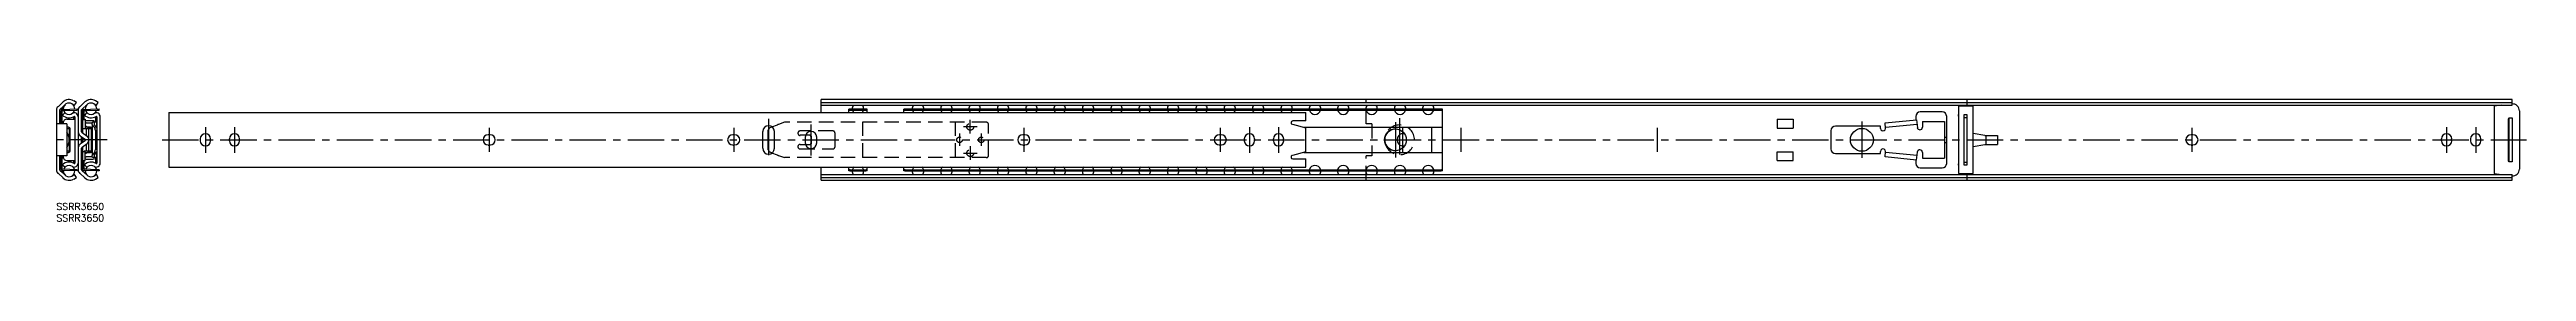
# Model space of a CAD drawing. Extents: x -3 to 1078, y -8 to 45.
import ezdxf

# ---------------------------------------------------------------- set-up
doc = ezdxf.new("R2010")
doc.units = 0
doc.header["$LTSCALE"] = 0.5
doc.linetypes.add('CENTER', pattern=[50.8, 31.75, -6.35, 6.35, -6.35])
doc.linetypes.add('DASHED', pattern=[19.05, 12.7, -6.35])
for name, color, linetype in [('MSM_CENTER', 1, 'CENTER'), ('MSM_CONTINUOUS', 7, 'CONTINUOUS'), ('MSM_DASHED', 4, 'DASHED'), ('MSM_PART_NUMBER', 7, 'CONTINUOUS')]:
    doc.layers.add(name, color=color, linetype=linetype)
doc.styles.get("Standard").update_dxf_attribs({"font": 'txt.shx', "height": 3, "bigfont": 'bigfont.shx'})

# ---------------------------------------------------------------- blocks, each defined once
blk = doc.blocks.new('*U3')
at = {"layer": 'MSM_PART_NUMBER'}
blk.add_text('SSRR3650', height=3, dxfattribs=at).set_placement((0, -3))
blk = doc.blocks.new('*U4')
at = {"layer": 'MSM_PART_NUMBER'}
blk.add_text('SSRR3650', height=3, dxfattribs=at).set_placement((0, -8))

msp = doc.modelspace()

# ---------------------------------------------------------------- linework, layer by layer
at = {"layer": 'MSM_CENTER'}
for p, q in [((65, 33.3), (65, 22)), ((77.7, 33.3), (77.7, 22)), ((188.8, 32.9), (188.8, 22.4)), ((295.5, 32.9), (295.5, 22.4)), ((310.7, 36.9), (310.7, 18.4)), ((329.2, 34.4), (329.2, 20.9)), ((401.7, 33.4), (395.7, 33.4)), ((398.7, 30.4), (398.7, 36.4)), ((422.1, 32.9), (422.1, 22.4)), ((507.8, 32.9), (507.8, 22.4)), ((520.5, 33.3), (520.5, 22)), ((533.2, 33.3), (533.2, 22)), ((584.2, 35.4), (584.2, 19.9)), ((586, 37.2), (586, 18.2)), ((587.3, 33.3), (587.3, 22)), ((600, 33.3), (600, 22)), ((612.7, 32.9), (612.7, 22.4)), ((698.4, 32.9), (698.4, 22.4)), ((787.7, 35.7), (787.7, 19.7)), ((931.7, 32.9), (931.7, 22.4)), ((1042.8, 33.3), (1042.8, 22)), ((1055.5, 33.3), (1055.5, 22)), ((22.1, 27.7), (-3, 27.7)), ((46.1, 27.7), (1077.6, 27.7)), ((394, 30.4), (394, 25)), ((395.7, 21.9), (401.7, 21.9)), ((398.7, 24.9), (398.7, 18.9)), ((403.5, 30.4), (403.5, 25))]:
    msp.add_line(p, q, dxfattribs=at)
at = {"layer": 'MSM_CONTINUOUS'}
for p, q in [((2.9, 44.3), (0.7, 42.2)), ((6.8, 43.5), (7.9, 42.8)), ((6.9, 43.4), (6.9, 43.4)), ((8.7, 44.1), (7.6, 44.8)), ((7.9, 42.8), (8.7, 44.1)), ((12.4, 44.3), (10.2, 42.2)), ((16.4, 43.5), (17.5, 42.8)), ((18.2, 44.1), (17.1, 44.8)), ((17.5, 42.8), (18.2, 44.1)), ((1071.4, 45.3), (333.7, 45.3)), ((333.7, 39.6), (333.7, 45.3)), ((333.7, 44.1), (1071.4, 44.1)), ((833.7, 42.4), (833.7, 45.3)), ((1071.4, 42.8), (1071.4, 45.3)), ((0, 40.8), (0, 14.5)), ((4.5, 34.7), (0, 34.7)), ((1.5, 34.7), (1.5, 40.8)), ((1.5, 37.4), (2, 37.4)), ((1.7, 41.1), (3.9, 43.1)), ((2, 40.3), (2, 34.7)), ((2.5, 41.9), (2.5, 41)), ((2.5, 34.7), (2.5, 40.3)), ((2.5, 35.7), (3.1, 35.7)), ((2.7, 41), (9, 41.2)), ((2.7, 40.5), (9.1, 40.7)), ((3.8, 39.6), (2.7, 38.5)), ((3.3, 42.4), (3, 42.4)), ((3, 35.2), (3, 34.7)), ((4.5, 36.7), (8, 36.7)), ((4.5, 34.7), (4.5, 20.7)), ((5.3, 33.2), (4.5, 33.2)), ((4.5, 32.7), (5.3, 32.7)), ((5.5, 32.5), (5.5, 22.9)), ((6, 22.9), (6, 32.5)), ((7.5, 43.1), (7.5, 42.9)), ((7.5, 39.7), (7.5, 39.4)), ((7.5, 37.8), (7.5, 36.7)), ((8, 37.8), (8, 17.5)), ((9.1, 40.7), (9, 41.2)), ((9.5, 40.8), (9.5, 14.5)), ((11, 31.2), (11, 40.8)), ((11.2, 41.1), (13.4, 43.1)), ((11.5, 41.4), (11.5, 41)), ((11.5, 30.5), (11.5, 40.3)), ((11.5, 36.7), (11.6, 36.7)), ((11.5, 36.6), (12.5, 36.6)), ((11.5, 32.7), (12.5, 32.7)), ((11.6, 40.3), (11.6, 36.6)), ((11.7, 41), (18, 41.2)), ((11.7, 40.5), (18.1, 40.7)), ((12.1, 36.6), (12.1, 40.3)), ((12.1, 36.7), (12.5, 36.7)), ((13.3, 39.6), (12.2, 38.5)), ((12.3, 40.5), (12.7, 40.5)), ((12.3, 32.7), (14.9, 32.7)), ((12.5, 36.7), (12.5, 32.7)), ((13, 33.7), (12.5, 33.7)), ((14.9, 33.2), (12.5, 33.2)), ((12.9, 42.4), (12.6, 42.4)), ((16.1, 36), (13, 36)), ((13, 35.2), (15.5, 35.2)), ((13, 33.7), (13, 33.2)), ((13, 32.7), (13, 29.5)), ((13.5, 33.2), (15.5, 33.2)), ((14, 32.6), (14, 28.5)), ((15.1, 32.5), (15.1, 22.9)), ((15.6, 34.4), (15.7, 35.4)), ((15.6, 34.4), (15.6, 20.9)), ((15.6, 34.4), (15.6, 34.4)), ((15.6, 34.3), (16.8, 32.9)), ((17.6, 35.4), (15.7, 35.4)), ((16.5, 35.4), (16.4, 34.3)), ((16.4, 34.3), (17.5, 32.9)), ((16.5, 35.4), (16.5, 35.9)), ((17, 39.7), (17, 39.4)), ((17, 37.8), (17, 35.4)), ((17.5, 40.6), (18.6, 40.7)), ((17.5, 36.4), (17.5, 35.4)), ((17.5, 35.4), (17.5, 33)), ((17.6, 37.8), (17.6, 17.5)), ((18.1, 40.7), (18, 41.2)), ((18, 41.1), (18.6, 41.2)), ((18.6, 40.7), (18.6, 41.2)), ((19.1, 17.5), (19.1, 37.8)), ((49.1, 39.6), (49.1, 15.7)), ((49.1, 39.6), (347.9, 39.6)), ((545.1, 39.5), (49.1, 39.5)), ((311.1, 32.9), (312.2, 33.4)), ((312.3, 33.3), (311.3, 32.9)), ((333.7, 42.8), (1071.4, 42.8)), ((345.7, 39.6), (345.7, 41.1)), ((346.2, 41.2), (353.2, 41.2)), ((346.2, 40.7), (353.2, 40.7)), ((351.5, 39.6), (374.1, 39.6)), ((353.7, 39.6), (353.7, 41.1)), ((369.7, 39.6), (369.7, 41.1)), ((370.2, 41.2), (604.2, 41.2)), ((370.2, 40.7), (604.2, 40.7)), ((377.7, 39.6), (386.5, 39.6)), ((390.1, 39.6), (398.8, 39.6)), ((402.4, 39.6), (411.2, 39.6)), ((414.8, 39.6), (423.6, 39.6)), ((427.2, 39.6), (435.9, 39.6)), ((439.5, 39.6), (448.3, 39.6)), ((451.9, 39.6), (460.7, 39.6)), ((464.3, 39.6), (473, 39.6)), ((476.6, 39.6), (485.4, 39.6)), ((489, 39.6), (497.8, 39.6)), ((501.4, 39.6), (510.1, 39.6)), ((513.7, 39.6), (522.5, 39.6)), ((526.1, 39.6), (534.9, 39.6)), ((538.5, 39.6), (545.1, 39.6)), ((539.3, 34.5), (545.1, 32.9)), ((545.1, 36), (539.4, 36)), ((544.2, 33.2), (604.7, 33.2)), ((545.1, 36), (545.1, 39.6)), ((545.1, 22.4), (545.1, 32.9)), ((604.7, 14.2), (604.7, 41.1)), ((750.7, 36.7), (757.7, 36.7)), ((750.7, 36.7), (750.7, 32.8)), ((750.7, 32.8), (757.7, 32.8)), ((757.7, 36.7), (757.7, 32.8)), ((795.8, 33.7), (776.2, 33.7)), ((795.8, 32.7), (795.8, 33.7)), ((797.8, 35.2), (811.6, 36.5)), ((798, 32.7), (797.8, 35.2)), ((798, 33.2), (811.8, 34.5)), ((811.2, 37.9), (811.2, 36.4)), ((811.6, 36.5), (811.9, 33)), ((822.7, 39.9), (813.2, 39.9)), ((814.1, 35.7), (823.7, 35.7)), ((814.1, 35.7), (814.1, 33.2)), ((823.7, 35.7), (823.7, 19.7)), ((824.7, 17.4), (824.7, 37.9)), ((836.2, 42.4), (829.8, 42.4)), ((829.8, 42.4), (829.8, 12.9)), ((833.7, 38.7), (832.2, 38.7)), ((832.2, 38.7), (832.2, 16.7)), ((832.2, 37.4), (833.7, 37.4)), ((833.7, 16.7), (833.7, 38.7)), ((836.2, 12.9), (836.2, 42.4)), ((1066.8, 42.8), (1063.6, 42.4)), ((1063.6, 42.4), (1063.6, 12.9)), ((1069.7, 36.9), (1069.7, 18.4)), ((1069.9, 36.9), (1069.7, 36.9)), ((1069.9, 37.3), (1069.9, 18)), ((1069.9, 37.3), (1071.4, 37.3)), ((1071.4, 37.3), (1071.4, 18)), ((1071.6, 36.9), (1071.4, 36.9)), ((1071.6, 18.4), (1071.6, 36.9)), ((1074.7, 14.9), (1074.7, 40.4)), ((5.3, 22.7), (4.5, 22.7)), ((4.5, 22.2), (5.3, 22.2)), ((10.4, 29.5), (12.6, 28)), ((12.6, 27.3), (10.4, 25.8)), ((11, 26.2), (11, 29.1)), ((11, 14.5), (11, 24.1)), ((13.4, 29.2), (11.3, 30.8)), ((11.3, 24.5), (13.4, 26.1)), ((11.5, 26.6), (11.5, 28.7)), ((11.5, 15), (11.5, 24.8)), ((11.5, 22.6), (12.5, 22.6)), ((14.9, 22.7), (12.3, 22.7)), ((12.5, 18.6), (12.5, 22.6)), ((12.5, 22.2), (14.9, 22.2)), ((13, 21.7), (12.5, 21.7)), ((13, 25.8), (13, 22.6)), ((13, 22.2), (13, 21.7)), ((15.5, 22.1), (13.5, 22.1)), ((14, 26.8), (14, 22.8)), ((16.8, 22.4), (15.6, 21)), ((17.5, 22.4), (16.4, 21)), ((17, 32), (17, 23.3)), ((17.5, 22.3), (17.5, 19.9)), ((62.7, 28.1), (62.7, 27.3)), ((67.2, 27.3), (67.2, 28.1)), ((75.4, 28.1), (75.4, 27.3)), ((79.9, 27.3), (79.9, 28.1)), ((189.2, 29.9), (188.4, 29.9)), ((188.4, 25.4), (189.2, 25.4)), ((295.9, 29.9), (295.1, 29.9)), ((295.1, 25.4), (295.9, 25.4)), ((308.1, 31.3), (308.1, 24)), ((310.5, 23.3), (310.5, 32)), ((310.7, 32), (310.7, 23.3)), ((312.2, 21.9), (311.1, 22.4)), ((311.3, 22.4), (312.3, 22)), ((313.3, 24), (313.3, 31.3)), ((326.7, 28.9), (326.7, 26.4)), ((328.9, 29.7), (326.8, 29.7)), ((326.8, 25.7), (328.9, 25.7)), ((329.2, 29.2), (329.2, 26.2)), ((329.4, 26.2), (329.4, 29.2)), ((331.7, 26.4), (331.7, 28.9)), ((422.5, 29.9), (421.7, 29.9)), ((421.7, 25.4), (422.5, 25.4)), ((508.2, 29.9), (507.4, 29.9)), ((507.4, 25.4), (508.2, 25.4)), ((518.2, 28.1), (518.2, 27.3)), ((522.8, 27.3), (522.8, 28.1)), ((530.9, 28.1), (530.9, 27.3)), ((535.4, 27.3), (535.4, 28.1)), ((545.1, 22.4), (539.3, 20.8)), ((544.2, 22.2), (604.7, 22.2)), ((585, 28.1), (585, 27.3)), ((750.7, 22.5), (757.7, 22.5)), ((750.7, 18.6), (750.7, 22.5)), ((757.7, 18.6), (757.7, 22.5)), ((774.2, 31.7), (774.2, 23.7)), ((776.2, 21.7), (795.8, 21.7)), ((795.8, 21.7), (795.8, 22.6)), ((797.8, 20.2), (798, 22.6)), ((811.8, 20.8), (798, 22.1)), ((811.6, 18.8), (811.9, 22.3)), ((814.1, 22.2), (814.1, 19.7)), ((823.7, 28.9), (824.7, 28.9)), ((823.7, 26.5), (824.7, 26.5)), ((841.4, 29.6), (836.2, 30.5)), ((836.2, 24.8), (841.4, 25.7)), ((841.4, 29.6), (846.8, 29.6)), ((841.4, 25.7), (846.8, 25.7)), ((841.8, 29.6), (841.8, 25.7)), ((846.8, 29.6), (846.8, 25.7)), ((932.1, 29.9), (931.3, 29.9)), ((931.3, 25.4), (932.1, 25.4)), ((1040.5, 28.1), (1040.5, 27.3)), ((1045, 27.3), (1045, 28.1)), ((1053.2, 28.1), (1053.2, 27.3)), ((1057.8, 27.3), (1057.8, 28.1)), ((4.5, 20.7), (0, 20.7)), ((0.7, 13.1), (2.9, 11)), ((1.5, 14.5), (1.5, 20.7)), ((1.5, 17.9), (2, 17.9)), ((3.9, 12.2), (1.7, 14.2)), ((2, 20.7), (2, 15)), ((2.5, 15), (2.5, 20.7)), ((3.1, 19.7), (2.5, 19.7)), ((2.5, 14.3), (2.5, 13.4)), ((2.7, 16.8), (3.8, 15.7)), ((9.1, 14.6), (2.7, 14.8)), ((9, 14.2), (2.7, 14.3)), ((3, 20.7), (3, 20.2)), ((3.3, 12.9), (3, 12.9)), ((4.5, 18.7), (8, 18.7)), ((7.9, 12.5), (6.8, 11.8)), ((6.9, 11.9), (6.9, 11.9)), ((7.5, 18.7), (7.5, 17.5)), ((7.5, 15.9), (7.5, 15.6)), ((7.5, 12.4), (7.5, 12.2)), ((7.6, 10.5), (8.7, 11.2)), ((8.7, 11.2), (7.9, 12.5)), ((9.1, 14.6), (9, 14.2)), ((10.2, 13.1), (12.4, 11)), ((13.4, 12.2), (11.2, 14.2)), ((11.5, 18.7), (12.5, 18.7)), ((11.5, 18.6), (11.6, 18.6)), ((11.5, 14.3), (11.5, 13.9)), ((11.6, 18.7), (11.6, 15)), ((18.1, 14.6), (11.7, 14.8)), ((18, 14.2), (11.7, 14.3)), ((12.1, 15), (12.1, 18.7)), ((12.1, 18.6), (12.5, 18.6)), ((12.2, 16.8), (13.3, 15.7)), ((12.7, 14.8), (12.3, 14.8)), ((12.9, 12.9), (12.6, 12.9)), ((15.5, 20.2), (13, 20.2)), ((13, 19.3), (16.1, 19.3)), ((15.7, 19.9), (15.6, 20.9)), ((15.6, 20.9), (15.6, 20.9)), ((17.6, 19.9), (15.7, 19.9)), ((16.4, 21), (16.5, 19.9)), ((17.5, 12.5), (16.4, 11.8)), ((16.5, 19.4), (16.5, 19.9)), ((17, 19.9), (17, 17.5)), ((17, 15.9), (17, 15.6)), ((17.1, 10.5), (18.2, 11.2)), ((17.5, 19.9), (17.5, 18.9)), ((18.6, 14.6), (17.5, 14.7)), ((18.2, 11.2), (17.5, 12.5)), ((18.1, 14.6), (18, 14.2)), ((18.6, 14.2), (18, 14.2)), ((18.6, 14.6), (18.6, 14.2)), ((49.1, 15.8), (545.1, 15.8)), ((49.1, 15.7), (347.9, 15.7)), ((333.7, 10), (333.7, 15.7)), ((333.7, 12.5), (1071.4, 12.5)), ((333.7, 11.2), (1071.4, 11.2)), ((345.7, 14.2), (345.7, 15.7)), ((346.2, 14.6), (353.2, 14.6)), ((346.2, 14.2), (353.2, 14.2)), ((351.5, 15.7), (374.1, 15.7)), ((353.7, 14.2), (353.7, 15.7)), ((369.7, 14.2), (369.7, 15.7)), ((370.2, 14.6), (604.2, 14.6)), ((370.2, 14.2), (604.2, 14.2)), ((377.7, 15.7), (386.5, 15.7)), ((390.1, 15.7), (398.8, 15.7)), ((402.4, 15.7), (411.2, 15.7)), ((414.8, 15.7), (423.6, 15.7)), ((427.2, 15.7), (435.9, 15.7)), ((439.5, 15.7), (448.3, 15.7)), ((451.9, 15.7), (460.7, 15.7)), ((464.3, 15.7), (473, 15.7)), ((476.6, 15.7), (485.4, 15.7)), ((489, 15.7), (497.8, 15.7)), ((501.4, 15.7), (510.1, 15.7)), ((513.7, 15.7), (522.5, 15.7)), ((526.1, 15.7), (534.9, 15.7)), ((538.5, 15.7), (545.1, 15.7)), ((539.4, 19.4), (545.1, 19.4)), ((545.1, 15.7), (545.1, 19.4)), ((750.7, 18.6), (757.7, 18.6)), ((811.6, 18.8), (797.8, 20.2)), ((811.2, 18.9), (811.2, 17.4)), ((813.2, 15.4), (822.7, 15.4)), ((814.1, 19.7), (823.7, 19.7)), ((829.8, 12.9), (836.2, 12.9)), ((832.2, 17.9), (833.7, 17.9)), ((832.2, 16.7), (833.7, 16.7)), ((833.7, 10), (833.7, 12.9)), ((1063.6, 12.9), (1066.8, 12.5)), ((1069.7, 18.4), (1069.9, 18.4)), ((1071.4, 18), (1069.9, 18)), ((1071.4, 18.4), (1071.6, 18.4)), ((1071.4, 10), (1071.4, 12.5)), ((333.7, 10), (1071.4, 10))]:
    msp.add_line(p, q, dxfattribs=at)
for centre, radius in [((787.7, 27.7), 5), ((584.2, 27.7), 4.75)]:
    msp.add_circle(centre, radius, dxfattribs=at)
for centre, radius, start, end in [((5.5, 41.3), 4, 59.9944, 132.3876), ((5.5, 41.3), 2.5, 356.1571, 185.8429), ((15.1, 41.3), 4, 59.9944, 132.3876), ((15.1, 41.3), 2.5, 356.3778, 185.6222), ((1071.6, 40.4), 3, 0, 94.7802), ((2, 40.8), 2, 132.3876, 180), ((2, 40.8), 0.5, 132.3876, 180), ((2.7, 40.3), 0.7, 91, 180), ((2.7, 40.3), 0.2, 91, 180), ((5.5, 41.3), 4, 223.95, 303.2038), ((4.5, 35.2), 1.5, 90, 180), ((5.5, 41.3), 2.5, 197.5244, 344.4756), ((5.3, 32.5), 0.7, 0, 90), ((5.3, 32.5), 0.2, 0, 90), ((7.8, 37.8), 1.7, 0, 123.2038), ((7, 36.4), 1, 14.4775, 60), ((7.8, 37.8), 0.2, 0, 123.2038), ((11.5, 40.8), 2, 132.3876, 180), ((11.5, 40.8), 0.5, 132.3876, 180), ((11.7, 40.3), 0.7, 91, 180), ((11.7, 40.3), 0.2, 91, 180), ((12.3, 40.3), 0.7, 167.7612, 180), ((12.3, 33.4), 0.7, 248.2132, 270), ((12.3, 40.3), 0.2, 91, 180), ((15.1, 41.3), 4, 223.95, 303.2038), ((13, 34), 2, 89.9997, 104.4507), ((13, 33.1), 2, 89.9997, 104.4507), ((15.1, 41.3), 2.5, 197.2951, 344.7049), ((13.5, 32.7), 0.501, 90, 97.0513), ((13.9, 32.6), 0.1, 0, 90), ((14.9, 32.5), 0.7, 360, 90), ((14.9, 32.5), 0.2, 0, 90), ((15.5, 51.3), 16.2, 269.9997, 270.3438), ((15.5, 49.4), 16.2, 270, 270.1294), ((15.8, 34.4), 0.181, 182.5499, 222.6659), ((16.1, 34), 2, 75.5493, 87.5283), ((16.4, 34.3), 0.0352, 178.496, 222.9813), ((17.4, 37.8), 1.7, 0, 123.2038), ((14.8, 32), 2.15, 359.0446, 24.8157), ((16.5, 36.4), 1, 0, 60), ((17.4, 37.8), 0.2, 0, 123.2038), ((17.1, 32.6), 0.51, 22.7743, 37.6576), ((310.7, 31.3), 2.57, 360, 180), ((311.5, 32), 1, 112.5274, 180.6224), ((311.7, 32), 1, 112.5274, 180.6224), ((346.5, 26.8), 14.3, 90.9987, 92.9983), ((346.5, 26.3), 14.3, 90.9986, 92.9984), ((349.7, 41.3), 2.5, 143.1005, 183.4398), ((349.7, 41.3), 2.5, 195.0683, 226.5273), ((349.7, 41.3), 2.5, 313.4727, 344.9317), ((349.7, 41.3), 2.5, 356.5602, 36.8995), ((353, 26.8), 14.3, 87.0017, 89.0013), ((353, 26.3), 14.3, 87.0016, 89.0014), ((370.5, 26.8), 14.3, 90.9987, 92.9983), ((370.5, 26.3), 14.3, 90.9986, 92.9984), ((375.9, 41.3), 2.5, 143.1005, 183.4398), ((375.9, 41.3), 2.5, 195.0683, 226.5273), ((375.9, 41.3), 2.5, 313.4727, 344.9317), ((375.9, 41.3), 2.5, 356.5602, 36.8995), ((388.3, 41.3), 2.5, 143.1005, 183.4398), ((388.3, 41.3), 2.5, 195.0683, 226.5273), ((388.3, 41.3), 2.5, 313.4727, 344.9317), ((388.3, 41.3), 2.5, 356.5602, 36.8995), ((400.6, 41.3), 2.5, 143.1005, 183.4398), ((400.6, 41.3), 2.5, 195.0683, 226.5273), ((400.6, 41.3), 2.5, 313.4727, 344.9317), ((400.6, 41.3), 2.5, 356.5602, 36.8995), ((413, 41.3), 2.5, 143.1005, 183.4398), ((413, 41.3), 2.5, 195.0683, 226.5273), ((413, 41.3), 2.5, 313.4727, 344.9317), ((413, 41.3), 2.5, 356.5602, 36.8995), ((425.4, 41.3), 2.5, 143.1005, 183.4398), ((425.4, 41.3), 2.5, 195.0683, 226.5273), ((425.4, 41.3), 2.5, 313.4727, 344.9317), ((425.4, 41.3), 2.5, 356.5602, 36.8995), ((437.7, 41.3), 2.5, 143.1005, 183.4398), ((437.7, 41.3), 2.5, 195.0683, 226.5273), ((437.7, 41.3), 2.5, 313.4727, 344.9317), ((437.7, 41.3), 2.5, 356.5602, 36.8995), ((450.1, 41.3), 2.5, 143.1005, 183.4398), ((450.1, 41.3), 2.5, 195.0683, 226.5273), ((450.1, 41.3), 2.5, 313.4727, 344.9317), ((450.1, 41.3), 2.5, 356.5602, 36.8995), ((462.5, 41.3), 2.5, 143.1005, 183.4398), ((462.5, 41.3), 2.5, 195.0683, 226.5273), ((462.5, 41.3), 2.5, 313.4727, 344.9317), ((462.5, 41.3), 2.5, 356.5602, 36.8995), ((474.8, 41.3), 2.5, 143.1005, 183.4398), ((474.8, 41.3), 2.5, 195.0683, 226.5273), ((474.8, 41.3), 2.5, 313.4727, 344.9317), ((474.8, 41.3), 2.5, 356.5602, 36.8995), ((487.2, 41.3), 2.5, 143.1005, 183.4398), ((487.2, 41.3), 2.5, 195.0683, 226.5273), ((487.2, 41.3), 2.5, 313.4727, 344.9317), ((487.2, 41.3), 2.5, 356.5602, 36.8995), ((499.6, 41.3), 2.5, 143.1005, 183.4398), ((499.6, 41.3), 2.5, 195.0683, 226.5273), ((499.6, 41.3), 2.5, 313.4727, 344.9317), ((499.6, 41.3), 2.5, 356.5602, 36.8995), ((511.9, 41.3), 2.5, 143.1005, 183.4398), ((511.9, 41.3), 2.5, 195.0683, 226.5273), ((511.9, 41.3), 2.5, 313.4727, 344.9317), ((511.9, 41.3), 2.5, 356.5602, 36.8995), ((524.3, 41.3), 2.5, 143.1005, 183.4398), ((524.3, 41.3), 2.5, 195.0683, 226.5273), ((524.3, 41.3), 2.5, 313.4727, 344.9317), ((524.3, 41.3), 2.5, 356.5602, 36.8995), ((536.7, 41.3), 2.5, 143.1005, 183.4398), ((536.7, 41.3), 2.5, 195.0683, 226.5273), ((536.7, 41.3), 2.5, 313.4727, 344.9317), ((536.7, 41.3), 2.5, 356.5602, 36.8995), ((539.4, 35.2), 0.75, 90, 254.912), ((549.1, 41.3), 2.5, 143.1005, 183.4398), ((549.1, 41.3), 2.5, 195.0683, 344.9317), ((549.1, 41.3), 2.5, 356.5602, 36.8995), ((561.4, 41.3), 2.5, 143.1005, 183.4398), ((561.4, 41.3), 2.5, 195.0683, 344.9317), ((561.4, 41.3), 2.5, 356.5602, 36.8995), ((573.8, 41.3), 2.5, 143.1005, 183.4398), ((573.8, 41.3), 2.5, 195.0683, 344.9317), ((573.8, 41.3), 2.5, 356.5602, 36.8995), ((586.2, 41.3), 2.5, 143.1005, 183.4398), ((586.2, 41.3), 2.5, 195.0683, 344.9317), ((586.2, 41.3), 2.5, 356.5602, 36.8995), ((598.5, 41.3), 2.5, 143.1005, 183.4398), ((598.5, 41.3), 2.5, 195.0683, 344.9317), ((598.5, 41.3), 2.5, 356.5602, 36.8995), ((604, 26.8), 14.3, 87.0017, 89.0013), ((604, 26.3), 14.3, 87.0016, 89.0014), ((776.2, 31.7), 2, 90, 180), ((796.9, 32.7), 1.12, 179.9964, 0.0135), ((813.2, 37.9), 2, 90, 180), ((813, 33.2), 1.11, 185.5, 360), ((822.7, 37.9), 2, 0, 90), ((830.7, 38.4), 1, 161.8051, 198.1949), ((-0.4, 27.7), 6, 325.5885, 34.4115), ((5.3, 22.9), 0.7, 270, 0), ((5.3, 22.9), 0.2, 270, 0), ((11.5, 31.2), 2, 180, 234.888), ((11.5, 24.1), 2, 125.112, 180), ((11.5, 31.2), 0.5, 180, 234.888), ((11.5, 24.1), 0.5, 125.112, 180), ((12.3, 22), 0.7, 90, 111.7868), ((12.3, 27.7), 0.426, 305.112, 54.888), ((12.3, 27.7), 1.93, 305.112, 54.888), ((13.5, 22.6), 0.501, 262.9487, 270), ((13.9, 22.8), 0.1, 270, 0), ((14.9, 22.9), 0.7, 270, 0), ((14.9, 22.9), 0.2, 270, 0), ((15.5, 5.9), 16.2, 89.8706, 90), ((14.8, 23.3), 2.15, 335.1843, 0.9554), ((17.1, 22.7), 0.51, 322.3424, 337.2257), ((65, 28.1), 2.25, 0, 180), ((65, 27.3), 2.25, 180, 0), ((77.7, 28.1), 2.25, 0, 180), ((77.7, 27.3), 2.25, 180, 0), ((188.4, 27.7), 2.25, 90, 270), ((189.2, 27.7), 2.25, 270, 90), ((295.1, 27.7), 2.25, 90, 270), ((295.9, 27.7), 2.25, 270, 90), ((310.7, 24), 2.57, 180, 0), ((311.5, 23.3), 1, 179.3776, 247.4726), ((311.7, 23.3), 1, 179.3776, 247.4726), ((329.2, 28.9), 2.5, 0, 180), ((329.2, 26.4), 2.5, 180, 0), ((328.7, 29.2), 0.49, 358.8618, 88.7717), ((328.7, 26.1), 0.49, 271.2283, 1.1382), ((328.9, 29.1), 0.516, 1.6143, 86.0192), ((328.9, 26.2), 0.516, 273.9808, 358.3857), ((421.7, 27.7), 2.25, 90, 270), ((422.5, 27.7), 2.25, 270, 90), ((507.4, 27.7), 2.25, 90, 270), ((508.2, 27.7), 2.25, 270, 90), ((520.5, 28.1), 2.25, 0, 180), ((520.5, 27.3), 2.25, 180, 0), ((533.2, 28.1), 2.25, 0, 180), ((533.2, 27.3), 2.25, 180, 0), ((586, 27.7), 6.5, 168.4664, 191.5336), ((584.3, 27.7), 4.75, 90.8513, 269.1487), ((587.3, 28.1), 2.25, 63.6611, 180), ((587.3, 27.3), 2.25, 180, 296.3389), ((776.2, 23.7), 2, 180, 270), ((796.9, 22.6), 1.12, 359.9865, 180.0036), ((813, 22.2), 1.11, 0, 174.5), ((931.3, 27.7), 2.25, 90, 270), ((932.1, 27.7), 2.25, 270, 90), ((1042.8, 28.1), 2.25, 0, 180), ((1042.8, 27.3), 2.25, 180, 0), ((1055.5, 28.1), 2.25, 0, 180), ((1055.5, 27.3), 2.25, 180, 0), ((2, 14.5), 2, 180, 227.6124), ((2, 14.5), 0.5, 180, 227.6124), ((2.7, 15), 0.7, 180, 269), ((2.7, 15), 0.2, 180, 269), ((5.5, 14), 4, 56.7962, 136.05), ((5.5, 14), 4, 227.6124, 300.0056), ((5.5, 14), 2.5, 174.1571, 3.8429), ((4.5, 20.2), 1.5, 180, 270), ((5.5, 14), 2.5, 15.5244, 162.4756), ((7.8, 17.5), 1.7, 236.7962, 0), ((7, 18.9), 1, 300, 345.5225), ((7.8, 17.5), 0.2, 236.7962, 0), ((11.5, 14.5), 2, 180, 227.6124), ((11.7, 15), 0.7, 180, 269), ((11.5, 14.5), 0.5, 180, 227.6124), ((11.7, 15), 0.2, 180, 269), ((12.3, 15), 0.7, 180, 192.2388), ((12.3, 15), 0.2, 180, 269), ((15.1, 14), 4, 56.7962, 136.05), ((15.1, 14), 4, 227.6124, 300.0056), ((13, 22.2), 2, 255.5493, 270.0003), ((13, 21.3), 2, 255.5493, 270.0003), ((15.1, 14), 2.5, 174.3778, 3.6222), ((15.1, 14), 2.5, 15.2951, 162.7049), ((15.5, 4), 16.2, 89.6562, 90.0003), ((15.8, 20.9), 0.188, 138.1367, 176.6475), ((16.1, 21.3), 2, 272.4717, 284.4507), ((16.4, 21), 0.0355, 137.2434, 181.2793), ((17.4, 17.5), 1.7, 236.7962, 360), ((16.5, 18.9), 1, 300, 360), ((17.4, 17.5), 0.2, 236.7962, 360), ((346.5, 29), 14.3, 267.0016, 269.0014), ((346.5, 28.5), 14.3, 267.0017, 269.0013), ((349.7, 14), 2.5, 176.5602, 216.8995), ((349.7, 14), 2.5, 133.4727, 164.9317), ((349.7, 14), 2.5, 15.0683, 46.5273), ((349.7, 14), 2.5, 323.1005, 3.4398), ((353, 29), 14.3, 270.9986, 272.9984), ((353, 28.5), 14.3, 270.9987, 272.9983), ((370.5, 29), 14.3, 267.0016, 269.0014), ((370.5, 28.5), 14.3, 267.0017, 269.0013), ((375.9, 14), 2.5, 176.5602, 216.8995), ((375.9, 14), 2.5, 133.4727, 164.9317), ((375.9, 14), 2.5, 15.0683, 46.5273), ((375.9, 14), 2.5, 323.1005, 3.4398), ((388.3, 14), 2.5, 133.4727, 164.9317), ((388.3, 14), 2.5, 176.5602, 216.8995), ((388.3, 14), 2.5, 15.0683, 46.5273), ((388.3, 14), 2.5, 323.1005, 3.4398), ((400.6, 14), 2.5, 176.5602, 216.8995), ((400.6, 14), 2.5, 133.4727, 164.9317), ((400.6, 14), 2.5, 15.0683, 46.5273), ((400.6, 14), 2.5, 323.1005, 3.4398), ((413, 14), 2.5, 176.5602, 216.8995), ((413, 14), 2.5, 133.4727, 164.9317), ((413, 14), 2.5, 15.0683, 46.5273), ((413, 14), 2.5, 323.1005, 3.4398), ((425.4, 14), 2.5, 176.5602, 216.8995), ((425.4, 14), 2.5, 133.4727, 164.9317), ((425.4, 14), 2.5, 15.0683, 46.5273), ((425.4, 14), 2.5, 323.1005, 3.4398), ((437.7, 14), 2.5, 176.5602, 216.8995), ((437.7, 14), 2.5, 133.4727, 164.9317), ((437.7, 14), 2.5, 15.0683, 46.5273), ((437.7, 14), 2.5, 323.1005, 3.4398), ((450.1, 14), 2.5, 176.5602, 216.8995), ((450.1, 14), 2.5, 133.4727, 164.9317), ((450.1, 14), 2.5, 15.0683, 46.5273), ((450.1, 14), 2.5, 323.1005, 3.4398), ((462.5, 14), 2.5, 176.5602, 216.8995), ((462.5, 14), 2.5, 133.4727, 164.9317), ((462.5, 14), 2.5, 15.0683, 46.5273), ((462.5, 14), 2.5, 323.1005, 3.4398), ((474.8, 14), 2.5, 176.5602, 216.8995), ((474.8, 14), 2.5, 133.4727, 164.9317), ((474.8, 14), 2.5, 15.0683, 46.5273), ((474.8, 14), 2.5, 323.1005, 3.4398), ((487.2, 14), 2.5, 176.5602, 216.8995), ((487.2, 14), 2.5, 133.4727, 164.9317), ((487.2, 14), 2.5, 15.0683, 46.5273), ((487.2, 14), 2.5, 323.1005, 3.4398), ((499.6, 14), 2.5, 176.5602, 216.8995), ((499.6, 14), 2.5, 133.4727, 164.9317), ((499.6, 14), 2.5, 15.0683, 46.5273), ((499.6, 14), 2.5, 323.1005, 3.4398), ((511.9, 14), 2.5, 176.5602, 216.8995), ((511.9, 14), 2.5, 133.4727, 164.9317), ((511.9, 14), 2.5, 15.0683, 46.5273), ((511.9, 14), 2.5, 323.1005, 3.4398), ((524.3, 14), 2.5, 176.5602, 216.8995), ((524.3, 14), 2.5, 133.4727, 164.9317), ((524.3, 14), 2.5, 15.0683, 46.5273), ((524.3, 14), 2.5, 323.1005, 3.4398), ((536.7, 14), 2.5, 176.5602, 216.8995), ((536.7, 14), 2.5, 133.4727, 164.9317), ((536.7, 14), 2.5, 15.0683, 46.5273), ((539.4, 20.1), 0.75, 105.088, 270), ((536.7, 14), 2.5, 323.1005, 3.4398), ((549.1, 14), 2.5, 15.0683, 164.9317), ((549.1, 14), 2.5, 176.5602, 216.8995), ((549.1, 14), 2.5, 323.1005, 3.4398), ((561.4, 14), 2.5, 176.5602, 216.8995), ((561.4, 14), 2.5, 15.0683, 164.9317), ((561.4, 14), 2.5, 323.1005, 3.4398), ((573.8, 14), 2.5, 176.5602, 216.8995), ((573.8, 14), 2.5, 15.0683, 164.9317), ((573.8, 14), 2.5, 323.1005, 3.4398), ((586.2, 14), 2.5, 15.0683, 164.9317), ((586.2, 14), 2.5, 176.5602, 216.8995), ((586.2, 14), 2.5, 323.1005, 3.4398), ((598.5, 14), 2.5, 176.5602, 216.8995), ((598.5, 14), 2.5, 15.0683, 164.9317), ((598.5, 14), 2.5, 323.1005, 3.4398), ((604, 29), 14.3, 270.9986, 272.9984), ((604, 28.5), 14.3, 270.9987, 272.9983), ((813.2, 17.4), 2, 180, 270), ((822.7, 17.4), 2, 270, 0), ((830.7, 16.9), 1, 161.8051, 198.1949), ((1071.6, 14.9), 3, 265.2198, 0)]:
    msp.add_arc(centre, radius, start, end, dxfattribs=at)
at = {"layer": 'MSM_DASHED'}
for p, q in [((571.4, 34.7), (571.4, 45.3)), ((312.2, 33.4), (314.6, 34.3)), ((317.7, 35.4), (315, 34.4)), ((405.7, 35.4), (317.7, 35.4)), ((351.9, 19.9), (351.9, 35.4)), ((392.2, 19.9), (392.2, 35.4)), ((406.7, 20.9), (406.7, 34.4)), ((573.9, 34.7), (571.4, 34.7)), ((573.9, 34.7), (573.9, 20.7)), ((314.6, 21), (312.2, 21.9)), ((338.7, 31.7), (324.5, 31.7)), ((326.8, 29.7), (324.5, 29.7)), ((324.5, 25.7), (326.8, 25.7)), ((324.5, 23.7), (338.7, 23.7)), ((339.7, 24.7), (339.7, 30.6)), ((315, 20.9), (317.7, 19.9)), ((405.7, 19.9), (317.7, 19.9)), ((571.4, 10), (571.4, 20.7)), ((573.9, 20.7), (571.4, 20.7))]:
    msp.add_line(p, q, dxfattribs=at)
for centre, radius in [((398.7, 33.4), 1.5), ((394, 27.7), 1.2), ((398.7, 21.9), 1.5), ((403.5, 27.7), 1.2)]:
    msp.add_circle(centre, radius, dxfattribs=at)
for centre, radius, start, end in [((318.4, 24.8), 10.2, 109.4746, 111.4673), ((405.7, 34.4), 1, 0, 90), ((586, 27.7), 6.5, 191.5336, 168.4664), ((324.5, 30.6), 1, 90, 270), ((324.5, 24.7), 1, 90, 270), ((338.7, 30.6), 1, 0.017, 89.9589), ((338.7, 24.7), 1, 270.0411, 359.983), ((318.4, 30.6), 10.3, 248.5338, 250.5243), ((405.7, 20.9), 1, 270, 0)]:
    msp.add_arc(centre, radius, start, end, dxfattribs=at)

# ---------------------------------------------------------------- block references
at = {"layer": 'MSM_CONTINUOUS'}
for name in ['*U3', '*U4']:
    msp.add_blockref(name, (0, 0), dxfattribs=at)

doc.saveas('drawing.dxf')
